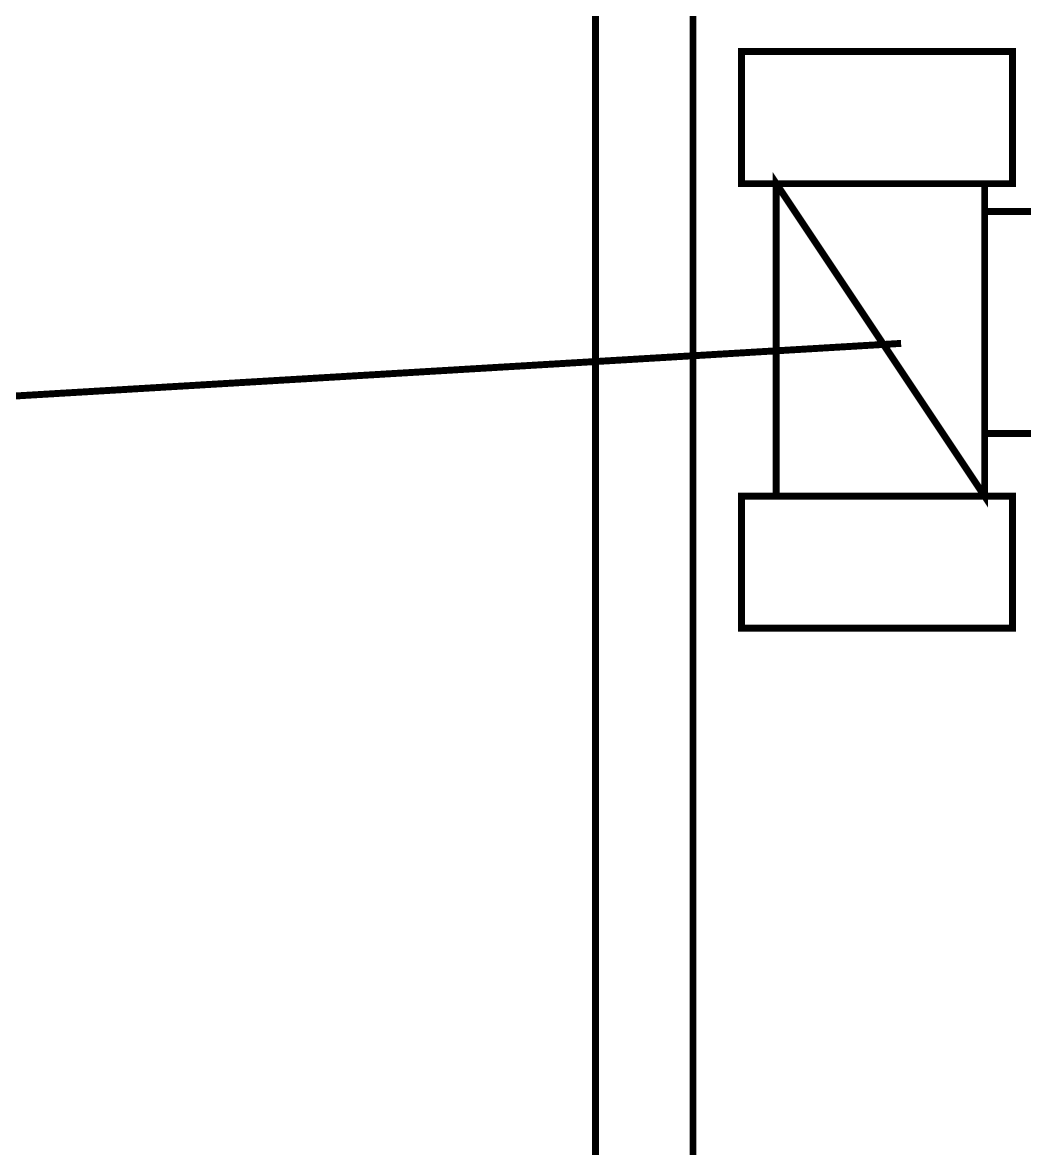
# Model space of a CAD drawing. Extents: x 219 to 1226, y 175 to 465.
# Drawn here: x 926.05 to 932.17, y 301.29 to 308.16 of the extents above; entities that cross this region are included whole.
import ezdxf

# ---------------------------------------------------------------- set-up
doc = ezdxf.new("R2010")
doc.units = 0
doc.header["$MEASUREMENT"] = 0
doc.layers.add('C00-00-00-BLACK', color=7, linetype='Continuous')
doc.layers.add('CFF-00-00', color=1, linetype='Continuous')

msp = doc.modelspace()

# ---------------------------------------------------------------- linework, layer by layer
at = {"layer": 'C00-00-00-BLACK', "const_width": 0.0423}
for points in [[(929.5484, 309.4712), (929.5484, 289.1222)], [(930.1434, 309.4712), (930.1434, 300.2282)], [(930.6514, 307.1802), (930.6514, 305.2722)], [(931.9234, 307.1802), (931.9234, 305.2722)], [(933.3234, 307.0102), (931.9234, 307.0102), (931.9234, 305.6552), (933.3234, 305.6552)]]:
    msp.add_lwpolyline(points, dxfattribs=at)
for points in [[(930.4394, 307.1802), (932.0934, 307.1802), (932.0934, 307.9872), (930.4394, 307.9872), (930.4394, 307.1802)], [(930.6514, 307.1802), (931.9234, 305.2722), (930.6514, 305.2722), (930.6514, 307.1802)], [(931.9234, 307.1802), (930.6514, 307.1802), (931.9234, 305.2722), (931.9234, 307.1802)], [(930.4394, 304.4672), (932.0934, 304.4672), (932.0934, 305.2722), (930.4394, 305.2722), (930.4394, 304.4672)]]:
    msp.add_lwpolyline(points, close=True, dxfattribs=at)
at = {"layer": 'C00-00-00-BLACK'}
for points in [[(931.9234, 307.1802), (930.6514, 307.1802), (931.9234, 305.2722), (931.9234, 307.1802)], [(930.6514, 307.1802), (931.9234, 305.2722), (930.6514, 305.2722), (930.6514, 307.1802)]]:
    msp.add_lwpolyline(points, close=True, dxfattribs=at)
at = {"layer": 'CFF-00-00', "const_width": 0.0423}
msp.add_lwpolyline([(931.4134, 306.2052), (917.8855, 305.4022)], dxfattribs=at)

doc.saveas('drawing.dxf')
